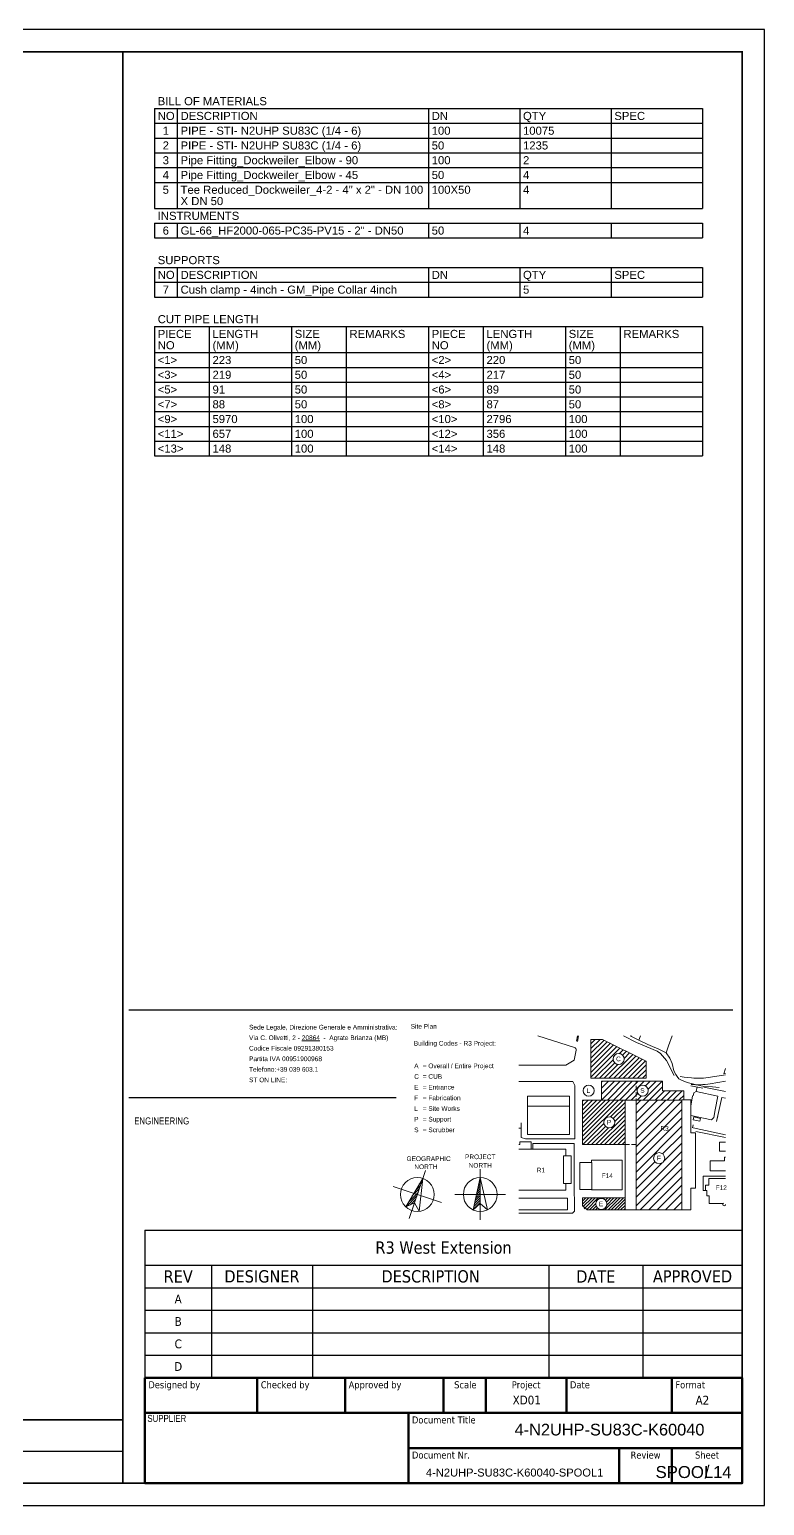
# Model space of a CAD drawing. Header units: metres. Extents: x 6 to 600, y 9 to 429.
# Drawn here: x 391 to 600.2, y 9.1 to 429.1 of the extents above; entities that cross this region are included whole.
import ezdxf
from ezdxf.enums import TextEntityAlignment as Align

# ---------------------------------------------------------------- set-up
doc = ezdxf.new("R2010")
doc.units = ezdxf.units.M
doc.header["$MEASUREMENT"] = 0
for name, color, linetype, lineweight in [('BDRTEXT', 2, 'Continuous', 20), ('BOMTEXT', 2, 'Continuous', 20), ('G-____-TTLB-OTLN', 7, 'Continuous', 13), ('G-____-TTLB-WIDE', 7, 'Continuous', 30), ('Symbol (ISO)', 7, 'Continuous', 25), ('Title (ISO)', 7, 'Continuous', 50)]:
    doc.layers.add(name, color=color, linetype=linetype, lineweight=lineweight)
doc.styles.add('Arial', font='')
doc.styles.add('Arial_1', font='', dxfattribs={"width": 0.8, "height": 2})
doc.styles.add('Note Text (ISO)', font='', dxfattribs={"height": 2.5})
doc.styles.add('Text Style41', font='')
doc.styles.get('Arial').set_extended_font_data('Arial')
doc.styles.get('Arial_1').set_extended_font_data('Arial')
doc.styles.get('Note Text (ISO)').set_extended_font_data('Tahoma')
doc.styles.get('Text Style41').set_extended_font_data('Tahoma')

msp = doc.modelspace()

# ---------------------------------------------------------------- linework, layer by layer
at = {"lineweight": -3}
for p, q in [((426.58, 406.58), (582.54, 406.58)), ((426.58, 406.58), (426.58, 378.16)), ((433.08, 406.58), (433.08, 378.16)), ((504.56, 406.58), (504.56, 378.16)), ((530.55, 406.58), (530.55, 378.16)), ((556.54, 406.58), (556.54, 378.16)), ((582.54, 406.58), (582.54, 378.16)), ((426.58, 402.38), (582.54, 402.38)), ((426.58, 398.18), (582.54, 398.18)), ((426.58, 393.98), (582.54, 393.98)), ((426.58, 389.78), (582.54, 389.78)), ((426.58, 385.58), (582.54, 385.58)), ((426.58, 378.16), (582.54, 378.16)), ((426.58, 373.96), (582.54, 373.96)), ((426.58, 373.96), (426.58, 369.76)), ((433.08, 373.96), (433.08, 369.76)), ((504.56, 373.96), (504.56, 369.76)), ((530.55, 373.96), (530.55, 369.76)), ((556.54, 373.96), (556.54, 369.76)), ((582.54, 373.96), (582.54, 369.76)), ((426.58, 369.76), (582.54, 369.76)), ((426.58, 361.35), (582.54, 361.35)), ((426.58, 361.35), (426.58, 352.95)), ((433.08, 361.35), (433.08, 352.95)), ((504.56, 361.35), (504.56, 352.95)), ((530.55, 361.35), (530.55, 352.95)), ((556.54, 361.35), (556.54, 352.95)), ((582.54, 361.35), (582.54, 352.95)), ((426.58, 357.15), (582.54, 357.15)), ((426.58, 352.95), (582.54, 352.95)), ((426.58, 344.55), (582.54, 344.55)), ((426.58, 344.55), (426.58, 307.72)), ((442.17, 344.55), (442.17, 307.72)), ((465.57, 344.55), (465.57, 307.72)), ((481.16, 344.55), (481.16, 307.72)), ((504.56, 344.55), (504.56, 307.72)), ((520.15, 344.55), (520.15, 307.72)), ((543.55, 344.55), (543.55, 307.72)), ((559.14, 344.55), (559.14, 307.72)), ((582.54, 344.55), (582.54, 307.72)), ((582.54, 344.55), (582.54, 307.72)), ((426.58, 337.13), (582.54, 337.13)), ((426.58, 332.93), (582.54, 332.93)), ((426.58, 328.73), (582.54, 328.73)), ((426.58, 324.53), (582.54, 324.53)), ((426.58, 320.33), (582.54, 320.33)), ((426.58, 316.13), (582.54, 316.13)), ((426.58, 311.93), (582.54, 311.93)), ((426.58, 307.72), (582.54, 307.72))]:
    msp.add_line(p, q, dxfattribs=at)
for p, q in [((417.57, 33.42), (317.57, 33.42)), ((417.57, 24.42), (12.57, 24.42))]:
    msp.add_line(p, q)
msp.add_lwpolyline([(6.22, 9.07), (600.22, 9.07), (600.22, 429.07), (6.22, 429.07)], close=True)
msp.add_lwpolyline([(12.57, 15.42, 0.508, 0.508, 0), (593.87, 15.42, 0.508, 0.508, 0), (593.87, 422.72, 0.508, 0.508, 0), (12.57, 422.72, 0.508, 0.508, 0)], format="xyseb", close=True)
at = {"linetype": 'ByBlock', "lineweight": -2}
for points in [[(417.57, 422.72, 0.5, 0.5, 0), (417.57, 15.42, 0.5, 0.5, 0)], [(417.57, 33.42, 0.5, 0.5, 0), (12.57, 33.42, 0.5, 0.5, 0)]]:
    msp.add_lwpolyline(points, format="xyseb", dxfattribs=at)
at = {"layer": 'G-____-TTLB-OTLN', "lineweight": 9, "flags": 128}
for points in [[(535.72, 142.7), (546.15, 139.37)], [(546.59, 138.65), (546.08, 135.75)], [(547, 142.7), (546.74, 141.19)], [(547.02, 141.13), (547.29, 142.7)], [(566.54, 130.64), (550.82, 130.64), (550.82, 141.7), (554.14, 141.7), (566.54, 135.5), (566.54, 130.64)], [(550.82, 140.46), (552.06, 141.7)], [(550.82, 139.1), (553.42, 141.7)], [(566.54, 130.64), (566.54, 135.5), (554.14, 141.7), (550.82, 141.7), (550.82, 130.64), (566.54, 130.64)], [(550.82, 137.74), (554.56, 141.48)], [(550.82, 136.38), (555.47, 141.03)], [(550.82, 135.02), (556.37, 140.58)], [(550.82, 133.66), (557.28, 140.12)], [(550.82, 132.31), (558.19, 139.67)], [(550.82, 130.95), (559.09, 139.22)], [(558.86, 137.63), (560, 138.77)], [(560.06, 142.7), (563.75, 140.86)], [(562.35, 142.52), (562, 142.7)], [(562.42, 142.7), (562.35, 142.52)], [(564.49, 141.44), (562.35, 142.52)], [(563.75, 140.86), (569.65, 138.31)], [(564.96, 142.7), (564.49, 141.44)], [(567, 140.21), (564.49, 141.44)], [(567.73, 139.92), (567, 140.21)], [(570.15, 138.91), (567.73, 139.92)], [(570.15, 138.91), (572.24, 137.92)], [(572.94, 139.89), (572.24, 137.92)], [(573.98, 142.7), (572.94, 139.89)], [(543.68, 134.35), (546.08, 135.75)], [(551.88, 130.64), (557.21, 135.98)], [(553.23, 130.64), (557.65, 135.06)], [(554.59, 130.64), (558.57, 134.62)], [(555.95, 130.64), (562.72, 137.41)], [(557.31, 130.64), (563.62, 136.96)], [(558.67, 130.64), (564.53, 136.5)], [(559.8, 137.21), (560.91, 138.31)], [(560.03, 130.64), (565.44, 136.05)], [(560.26, 136.31), (561.81, 137.86)], [(561.39, 130.64), (566.34, 135.6)], [(562.75, 130.64), (566.54, 134.44)], [(569.65, 138.31), (570.64, 137.73)], [(570.64, 137.73), (572.29, 135.7)], [(572.24, 137.92), (573.25, 136.39)], [(572.29, 135.7), (574.56, 131.38)], [(573.25, 136.39), (573.95, 134.87)], [(573.95, 134.87), (574.42, 132.78)], [(543.68, 134.35), (530.26, 134.35)], [(564.11, 130.64), (566.54, 133.08)], [(565.46, 130.64), (566.54, 131.72)], [(574.42, 132.78), (574.98, 131.7)], [(574.98, 131.7), (575.4, 131.13)], [(575.4, 131.13), (575.85, 130.48)], [(575.85, 130.48), (576.56, 130.12)], [(576.25, 131.1), (577.33, 130.93)], [(577.33, 130.93), (579.42, 130.74)], [(584.88, 130.93), (589.13, 131.62)], [(589.13, 133.38), (588.62, 131.92)], [(588.62, 131.92), (589.13, 132)], [(530.26, 129.68), (545.66, 129.68)], [(545.66, 129.68), (546.29, 128.62)], [(546.29, 113.37), (546.29, 128.62)], [(577.23, 127.08), (571.2, 127.08), (571.2, 129.8), (553.87, 129.8), (553.87, 124.42), (548.47, 124.42), (548.47, 111.76), (560.57, 111.76), (560.57, 96.61), (548.47, 96.61), (548.47, 94.46), (549.75, 93.17), (579.3, 93.17), (579.3, 99.4), (580.58, 99.4), (580.58, 115.15), (579.3, 115.15), (579.3, 124.46), (577.23, 124.46), (577.23, 127.08)], [(553.83, 124.44), (559.19, 129.8)], [(553.87, 129.8), (553.86, 128.45), (553.85, 127.11), (553.84, 125.77), (553.83, 124.42)], [(553.85, 126.15), (557.49, 129.8)], [(553.86, 127.86), (555.79, 129.8)], [(553.87, 129.57), (554.1, 129.8)], [(571.2, 129.8), (566.87, 129.8), (562.54, 129.8), (558.21, 129.8), (553.87, 129.8)], [(555.52, 124.43), (560.89, 129.8)], [(557.22, 124.43), (562.58, 129.8)], [(558.92, 124.43), (564.28, 129.8)], [(560.62, 124.44), (565.98, 129.8)], [(562.32, 124.44), (564.21, 126.33)], [(563.67, 129.8), (563.67, 129.1)], [(563.67, 128.49), (563.67, 127.28)], [(563.67, 126.67), (563.67, 125.45)], [(565.72, 124.44), (571.07, 129.8)], [(566.36, 128.48), (567.68, 129.8)], [(567.08, 127.51), (569.37, 129.8)], [(567.42, 124.45), (571.2, 128.23)], [(569.12, 124.45), (571.75, 127.08)], [(570.82, 124.45), (573.45, 127.08)], [(571.2, 127.08), (571.2, 127.76), (571.2, 128.44), (571.2, 129.12), (571.2, 129.8)], [(577.23, 127.08), (575.73, 127.08), (574.22, 127.08), (572.71, 127.08), (571.2, 127.08)], [(572.52, 124.45), (575.15, 127.08)], [(574.22, 124.46), (576.84, 127.08)], [(576.56, 130.12), (577.78, 129.58)], [(577.23, 124.46), (577.23, 125.12), (577.23, 125.77), (577.23, 126.43), (577.23, 127.08)], [(577.78, 129.58), (578.62, 129.34)], [(578.62, 129.34), (580.51, 128.86)], [(579.27, 128.53), (582.67, 127.85)], [(579.91, 125.67), (580.07, 126.49)], [(580.07, 126.49), (580.8, 126.83)], [(580.51, 128.86), (582.64, 128.4)], [(581.07, 128.17), (580.78, 126.84)], [(580.78, 126.84), (586.95, 125.52)], [(582.64, 128.4), (585.38, 128.22)], [(589.13, 126.87), (582.98, 128.15)], [(589.13, 129.84), (584.72, 129.09)], [(585.38, 128.22), (587.29, 128.01)], [(544.72, 125.53), (532.77, 125.53)], [(532.77, 114.61), (532.77, 125.53)], [(532.77, 122.74), (544.72, 122.74)], [(544.72, 125.53), (544.72, 114.61)], [(548.47, 124.42), (548.47, 111.76)], [(548.47, 124.08), (548.81, 124.42)], [(548.47, 122.84), (550.05, 124.42)], [(548.47, 121.6), (551.29, 124.42)], [(548.47, 120.36), (552.53, 124.42)], [(548.47, 119.12), (553.77, 124.42)], [(548.47, 117.88), (555.01, 124.42)], [(548.47, 116.64), (556.25, 124.42)], [(548.47, 115.4), (557.48, 124.42)], [(548.47, 114.16), (558.72, 124.42)], [(548.47, 112.93), (559.96, 124.42)], [(548.47, 111.76), (548.47, 114.92), (548.47, 118.09), (548.47, 121.25), (548.47, 124.42)], [(548.47, 124.42), (551.49, 124.42), (554.52, 124.42), (557.55, 124.42), (560.57, 124.42)], [(553.83, 124.42), (559.68, 124.43), (565.53, 124.44), (571.38, 124.45), (577.23, 124.46)], [(553.88, 124.42), (554.98, 124.42)], [(555.58, 124.42), (556.8, 124.42)], [(556.41, 119.63), (560.57, 123.79)], [(557.2, 119.18), (560.57, 122.55)], [(557.41, 124.42), (558.62, 124.42)], [(559.23, 124.42), (560.44, 124.42)], [(560.57, 122.95), (560.57, 124.42)], [(560.57, 124.42), (560.57, 121.26), (560.57, 118.09), (560.57, 114.92), (560.57, 111.76)], [(560.57, 121.13), (560.57, 122.34)], [(561.05, 124.42), (562.26, 124.42)], [(562.87, 124.42), (564.09, 124.42)], [(563.67, 124.85), (563.67, 123.64)], [(563.67, 123.03), (563.67, 121.81)], [(563.69, 115.93), (572.19, 124.43)], [(563.69, 113.54), (574.58, 124.43)], [(563.69, 124.42), (566.95, 124.42), (570.21, 124.42), (573.46, 124.43), (576.72, 124.43)], [(563.69, 123.11), (565, 124.42)], [(563.69, 120.72), (567.4, 124.42)], [(563.69, 118.33), (569.79, 124.42)], [(563.69, 93.17), (563.69, 100.98), (563.69, 108.8), (563.69, 116.61), (563.69, 124.42)], [(563.69, 111.14), (576.72, 124.17)], [(564.02, 124.44), (565.18, 125.6)], [(564.69, 124.42), (565.9, 124.42)], [(566.51, 124.42), (567.73, 124.42)], [(568.34, 124.42), (569.55, 124.42)], [(570.16, 124.42), (571.37, 124.42)], [(571.98, 124.42), (573.19, 124.42)], [(573.8, 124.42), (575.01, 124.42)], [(575.62, 124.42), (576.72, 124.42)], [(575.92, 124.46), (577.23, 125.77)], [(576.72, 123.7), (576.72, 124.46)], [(576.72, 124.46), (577.23, 124.46)], [(576.72, 124.43), (576.72, 116.61), (576.72, 108.8), (576.72, 100.99), (576.72, 93.17)], [(576.72, 121.88), (576.72, 123.09)], [(579.77, 125.67), (579.3, 122.67)], [(586.16, 121.7), (586.95, 125.52)], [(588.09, 125.21), (586.61, 118.3)], [(588.09, 125.21), (589.13, 124.99)], [(530.96, 117.94), (530.96, 113.79)], [(548.54, 111.76), (554.52, 117.74)], [(552.25, 111.76), (560.57, 120.08)], [(553.49, 111.76), (560.57, 118.84)], [(557.61, 118.36), (560.57, 121.32)], [(560.57, 119.3), (560.57, 120.52)], [(560.57, 117.48), (560.57, 118.7)], [(563.67, 121.21), (563.67, 119.99)], [(563.67, 119.38), (563.67, 118.17)], [(563.69, 108.75), (576.72, 121.77)], [(563.69, 106.36), (576.72, 119.38)], [(576.72, 120.06), (576.72, 121.27)], [(576.72, 118.23), (576.72, 119.45)], [(576.72, 116.41), (576.72, 117.63)], [(579.3, 120.07), (585.17, 118.85)], [(580.11, 119.62), (579.94, 118.81)], [(579.94, 118.81), (581.83, 118.41)], [(582, 119.22), (580.11, 119.62)], [(581.83, 118.41), (582, 119.22)], [(585.81, 119.51), (585.17, 118.85)], [(586.16, 121.7), (585.81, 119.51)], [(586.97, 119.97), (586.61, 118.3)], [(530.26, 116.44), (530.96, 116.44)], [(532.25, 113.37), (530.96, 113.79)], [(544.72, 114.61), (532.77, 114.61)], [(549.78, 111.76), (554.98, 116.96)], [(551.01, 111.76), (555.8, 116.54)], [(554.73, 111.76), (560.57, 117.6)], [(555.97, 111.76), (560.57, 116.36)], [(557.21, 111.76), (560.57, 115.12)], [(558.45, 111.76), (560.57, 113.88)], [(560.57, 115.66), (560.57, 116.87)], [(560.57, 113.84), (560.57, 115.06)], [(563.67, 117.56), (563.67, 116.34)], [(563.67, 115.74), (563.67, 114.52)], [(563.67, 113.91), (563.67, 112.7)], [(563.69, 103.96), (576.72, 116.98)], [(571.24, 109.11), (576.72, 114.59)], [(576.72, 114.59), (576.72, 115.8)], [(576.72, 112.77), (576.72, 113.98)], [(579.78, 116.56), (579.95, 117.37)], [(589.13, 114.59), (579.93, 116.53)], [(580.68, 115.53), (589.13, 113.76)], [(530.58, 111.76), (530.26, 111.76)], [(530.26, 110.47), (543.68, 110.47)], [(533.86, 112.53), (530.58, 112.53)], [(530.58, 112.53), (530.58, 111.76)], [(532.25, 113.37), (546.29, 113.37)], [(533.86, 110.47), (533.86, 112.53)], [(546.02, 112.07), (534.29, 112.07)], [(534.29, 112.07), (534.29, 110.47)], [(543.68, 110.47), (543.68, 108.61)], [(546.02, 112.07), (546.02, 98.71)], [(560.57, 111.76), (557.55, 111.76), (554.52, 111.76), (551.49, 111.76), (548.47, 111.76)], [(559.69, 111.76), (560.57, 112.64)], [(560.57, 111.76), (560.57, 113.23)], [(560.57, 111.76), (561.82, 111.76)], [(562.42, 111.76), (563.67, 111.76)], [(563.67, 112.09), (563.67, 110.88)], [(563.67, 110.27), (563.67, 109.06)], [(563.69, 96.78), (576.72, 109.8)], [(571.55, 107.03), (576.72, 112.2)], [(576.72, 110.95), (576.72, 112.16)], [(576.72, 109.12), (576.72, 110.34)], [(587.39, 109.92), (587.39, 112.42)], [(587.39, 112.42), (589.13, 112.42)], [(589.13, 109.92), (587.39, 109.92)], [(542.99, 108.61), (545.23, 108.61)], [(542.99, 100.7), (542.99, 108.61)], [(545.23, 108.61), (545.23, 100.7)], [(547.69, 106.69), (551.13, 106.69)], [(547.69, 98.97), (547.69, 106.69)], [(551, 107.35), (559.73, 107.35)], [(551, 106.69), (551, 107.35)], [(551.13, 106.69), (551.13, 98.97)], [(559.73, 107.35), (559.73, 98.86)], [(563.67, 108.45), (563.67, 107.24)], [(563.67, 106.63), (563.67, 105.41)], [(563.69, 94.38), (576.72, 107.41)], [(563.69, 101.57), (569.02, 106.89)], [(563.69, 99.17), (571.11, 106.59)], [(564.88, 93.17), (576.72, 105.01)], [(576.72, 107.3), (576.72, 108.52)], [(576.72, 105.48), (576.72, 106.69)], [(584.81, 104.34), (584.81, 107.13)], [(584.81, 107.13), (588.89, 107.13)], [(588.89, 108.2), (589.13, 108.2)], [(588.89, 107.13), (588.89, 108.2)], [(498.1, 94.08), (502.96, 102.13)], [(502.96, 102.13), (498.1, 94.08), (500.6, 95.16), (502.96, 102.13)], [(503.73, 104.41), (499.1, 90.74)], [(502.96, 102.13), (501.93, 92.79)], [(501.98, 100.51), (502.63, 101.16)], [(501.98, 100.51), (502.63, 101.16)], [(517.3, 93.21), (519.32, 102.38)], [(519.32, 102.38), (517.3, 93.21), (519.32, 95.02), (519.32, 102.38)], [(519, 100.92), (519.32, 101.24)], [(519, 100.92), (519.32, 101.24)], [(519.19, 101.78), (519.32, 101.91)], [(519.19, 101.78), (519.32, 101.91)], [(519.32, 104.79), (519.32, 90.36)], [(519.32, 102.38), (521.34, 93.21)], [(563.67, 104.81), (563.67, 103.59)], [(563.67, 102.98), (563.67, 101.77)], [(563.67, 101.16), (563.67, 99.94)], [(567.27, 93.17), (576.72, 102.62)], [(576.72, 103.66), (576.72, 104.87)], [(576.72, 101.83), (576.72, 103.05)], [(576.72, 100.01), (576.72, 101.23)], [(582.73, 102.75), (582.73, 98.66)], [(582.73, 102.75), (589.13, 102.74)], [(584.41, 102.09), (589.13, 102.09)], [(584.41, 100.19), (584.41, 102.09)], [(589.13, 104.34), (584.81, 104.34)], [(494.58, 99.88), (508.25, 95.26)], [(498.29, 94.16), (501.27, 97.15)], [(498.29, 94.16), (501.27, 97.15)], [(498.95, 95.49), (501.61, 98.15)], [(498.95, 95.49), (501.61, 98.15)], [(499.96, 97.17), (501.95, 99.15)], [(499.96, 97.17), (501.95, 99.15)], [(500.97, 98.84), (502.29, 100.16)], [(500.97, 98.84), (502.29, 100.16)], [(512.11, 97.57), (526.54, 97.57)], [(517.88, 95.81), (519.32, 97.26)], [(517.88, 95.81), (519.32, 97.26)], [(518.06, 96.66), (519.32, 97.92)], [(518.06, 96.66), (519.32, 97.92)], [(518.25, 97.52), (519.32, 98.59)], [(518.25, 97.52), (519.32, 98.59)], [(518.44, 98.37), (519.32, 99.25)], [(518.44, 98.37), (519.32, 99.25)], [(518.63, 99.22), (519.32, 99.92)], [(518.63, 99.22), (519.32, 99.92)], [(518.81, 100.07), (519.32, 100.58)], [(518.81, 100.07), (519.32, 100.58)], [(543.68, 98.83), (530.26, 98.83)], [(545.23, 100.7), (542.99, 100.7)], [(543.68, 100.7), (543.68, 98.83)], [(546.12, 95.33), (546.02, 98.71)], [(551.13, 98.97), (547.69, 98.97)], [(548.47, 96.59), (548.48, 96.61)], [(548.47, 95.7), (549.37, 96.61)], [(548.47, 94.81), (550.26, 96.61)], [(548.47, 96.61), (551.49, 96.61), (554.52, 96.61), (557.55, 96.61), (560.57, 96.61)], [(548.47, 94.46), (548.47, 95), (548.47, 95.53), (548.47, 96.07), (548.47, 96.61)], [(548.55, 94.01), (551.15, 96.61)], [(548.92, 93.49), (552.04, 96.61)], [(549.52, 93.2), (552.93, 96.61)], [(551, 98.86), (551, 98.97)], [(559.73, 98.86), (551, 98.86)], [(553.66, 96.45), (553.82, 96.61)], [(554.42, 96.32), (554.71, 96.61)], [(554.83, 93.17), (558.27, 96.61)], [(554.94, 95.95), (555.6, 96.61)], [(555.26, 95.38), (556.49, 96.61)], [(555.32, 94.55), (557.38, 96.61)], [(555.72, 93.17), (559.16, 96.61)], [(556.61, 93.17), (560.05, 96.61)], [(560.57, 95.19), (560.57, 96.61)], [(560.57, 96.61), (560.57, 95.75), (560.57, 94.89), (560.57, 94.03), (560.57, 93.17)], [(563.67, 99.34), (563.67, 98.12)], [(563.67, 97.52), (563.67, 96.3)], [(569.66, 93.17), (576.72, 100.22)], [(572.06, 93.17), (576.72, 97.83)], [(576.72, 98.19), (576.72, 99.41)], [(576.72, 96.37), (576.72, 97.58)], [(583.8, 98.66), (582.73, 98.66)], [(584.41, 100.19), (583.39, 100.19)], [(583.39, 100.19), (583.39, 98.66)], [(583.8, 98.66), (583.8, 97.16)], [(583.8, 97.16), (584.48, 97.16)], [(584.48, 95.03), (584.48, 97.16)], [(500.6, 95.16), (498.1, 94.08)], [(499.45, 94.66), (500.93, 96.14)], [(499.45, 94.66), (500.93, 96.14)], [(501.93, 92.79), (500.6, 95.16)], [(519.32, 95.02), (517.3, 93.21)], [(517.31, 93.25), (519.32, 95.26)], [(517.31, 93.25), (519.32, 95.26)], [(517.5, 94.11), (519.32, 95.93)], [(517.5, 94.11), (519.32, 95.93)], [(517.69, 94.96), (519.32, 96.59)], [(517.69, 94.96), (519.32, 96.59)], [(521.34, 93.21), (519.32, 95.02)], [(544.15, 96.53), (530.26, 96.53)], [(530.26, 93.19), (544.15, 93.19)], [(544.15, 96.53), (544.15, 93.19)], [(545.6, 92.29), (546.12, 92.81)], [(546.12, 92.81), (546.12, 95.33)], [(560.57, 93.17), (557.87, 93.17), (555.16, 93.17), (552.46, 93.17), (549.75, 93.17)], [(550.38, 93.17), (552.21, 95)], [(551.27, 93.17), (552.34, 94.24)], [(552.16, 93.17), (552.72, 93.73)], [(553.05, 93.17), (553.28, 93.4)], [(553.94, 93.17), (554.12, 93.35)], [(557.5, 93.17), (560.57, 96.24)], [(558.39, 93.17), (560.57, 95.35)], [(559.28, 93.17), (560.57, 94.46)], [(560.17, 93.17), (560.57, 93.57)], [(560.57, 93.17), (560.57, 94.59)], [(563.67, 95.7), (563.67, 94.48)], [(563.67, 93.87), (563.67, 93.17)], [(576.72, 93.17), (573.46, 93.17), (570.21, 93.17), (566.95, 93.17), (563.69, 93.17)], [(574.45, 93.17), (576.72, 95.44)], [(576.72, 94.55), (576.72, 95.76)], [(576.72, 93.17), (576.72, 93.94)], [(584.48, 95.03), (588.49, 95.03)], [(530.26, 92.29), (545.6, 92.29)]]:
    msp.add_lwpolyline(points, dxfattribs=at)
at = {"layer": 'G-____-TTLB-OTLN', "lineweight": 9}
for centre, radius in [((558.74, 136.12), 1.58), ((550.17, 127.13), 1.58), ((565.55, 127.13), 1.58), ((556.06, 118.09), 1.58), ((570.24, 107.89), 1.58), ((501.42, 97.57), 4.81), ((519.32, 97.57), 4.81), ((553.78, 94.89), 1.58)]:
    msp.add_circle(centre, radius, dxfattribs=at)
for centre, radius, start, end in [((545.95, 138.76), 0.645, 350.113, 72.296), ((581.41, 152.11), 21.46, 264.6891, 279.3021), ((581.14, 150.25), 21.46, 265.2039, 279.6159), ((588.71, 94.72), 0.384, 113.8801, 357.7631), ((589.94, 94.65), 0.83, 174.5029, 189.6439)]:
    msp.add_arc(centre, radius, start, end, dxfattribs=at)
at = {"layer": 'G-____-TTLB-WIDE'}
for p, q in [((419.34, 150.15), (591.19, 150.15)), ((419.34, 125.15), (495.43, 125.15))]:
    msp.add_line(p, q, dxfattribs=at)
at = {"layer": 'Symbol (ISO)'}
for p, q in [((423.87, 87.44), (593.87, 87.44)), ((423.87, 87.44), (423.87, 77.44)), ((593.87, 87.44), (593.87, 77.44)), ((423.87, 77.44), (593.87, 77.44)), ((423.87, 77.44), (423.87, 71.03)), ((442.82, 77.44), (442.82, 71.03)), ((471.56, 77.44), (471.56, 71.03)), ((538.83, 77.44), (538.83, 71.03)), ((565.6, 77.44), (565.6, 71.03)), ((593.87, 77.44), (593.87, 71.03)), ((423.87, 71.03), (423.87, 64.63)), ((423.87, 71.03), (593.87, 71.03)), ((442.82, 71.03), (442.82, 64.63)), ((471.56, 71.03), (471.56, 64.63)), ((538.83, 71.03), (538.83, 64.63)), ((565.6, 71.03), (565.6, 64.63)), ((593.87, 71.03), (593.87, 64.63)), ((423.87, 64.63), (593.87, 64.63)), ((423.87, 64.63), (423.87, 58.23)), ((442.82, 64.63), (442.82, 58.23)), ((471.56, 64.63), (471.56, 58.23)), ((538.83, 64.63), (538.83, 58.23)), ((565.6, 64.63), (565.6, 58.23)), ((593.87, 64.63), (593.87, 58.23)), ((423.87, 58.23), (593.87, 58.23)), ((423.87, 58.23), (423.87, 51.82)), ((442.82, 58.23), (442.82, 51.82)), ((471.56, 58.23), (471.56, 51.82)), ((538.83, 58.23), (538.83, 51.82)), ((565.6, 58.23), (565.6, 51.82)), ((593.87, 58.23), (593.87, 51.82)), ((423.87, 51.82), (593.87, 51.82)), ((423.87, 51.82), (423.87, 45.42)), ((442.82, 51.82), (442.82, 45.42)), ((471.56, 51.82), (471.56, 45.42)), ((538.83, 51.82), (538.83, 45.42)), ((565.6, 51.82), (565.6, 45.42)), ((593.87, 51.82), (593.87, 45.42)), ((423.87, 45.42), (593.87, 45.42))]:
    msp.add_line(p, q, dxfattribs=at)
at = {"layer": 'Title (ISO)'}
for p, q in [((593.87, 45.42), (423.87, 45.42)), ((423.87, 45.42), (423.87, 15.42)), ((455.87, 35.42), (455.87, 45.42)), ((480.87, 35.42), (480.87, 45.42)), ((508.87, 35.42), (508.87, 45.42)), ((520.87, 35.42), (520.87, 45.42)), ((543.87, 35.42), (543.87, 45.42)), ((573.87, 35.42), (573.87, 45.42)), ((593.87, 15.42), (593.87, 45.42)), ((423.87, 35.42), (593.87, 35.42)), ((498.87, 35.42), (498.87, 15.42)), ((593.87, 25.42), (498.87, 25.42)), ((558.87, 15.42), (558.87, 25.42)), ((573.87, 15.42), (573.87, 25.42)), ((423.87, 15.42), (593.87, 15.42))]:
    msp.add_line(p, q, dxfattribs=at)

# ---------------------------------------------------------------- texts
at = {"layer": 'BDRTEXT', "style": 'Arial'}
for s, height, p in [('4-N2UHP-SU83C-K60040', 3.3303, (556.11, 30.66)), ('4-N2UHP-SU83C-K60040-SPOOL1', 2.2663, (529.11, 18.44)), ('SPOOL1', 3.41, (578.75, 18.59)), ('4', 3.41, (589.5, 18.54))]:
    msp.add_text(s, height=height, dxfattribs=at).set_placement(p, align=Align.MIDDLE_CENTER)
at = {"layer": 'BOMTEXT', "style": 'Arial'}
for s, p in [('BILL OF MATERIALS', (427.53, 407.53)), ('NO', (427.53, 403.33)), ('DESCRIPTION', (434.03, 403.33)), ('DN', (505.51, 403.33)), ('QTY', (531.5, 403.33)), ('SPEC', (557.49, 403.33)), ('PIPE - STI- N2UHP SU83C (1/4 - 6)', (434.03, 399.13)), ('100', (505.51, 399.13)), ('10075', (531.5, 399.13)), ('PIPE - STI- N2UHP SU83C (1/4 - 6)', (434.03, 394.93)), ('50', (505.51, 394.93)), ('1235', (531.5, 394.93)), ('Pipe Fitting_Dockweiler_Elbow - 90', (434.03, 390.73)), ('100', (505.51, 390.73)), ('2', (531.5, 390.73)), ('Pipe Fitting_Dockweiler_Elbow - 45', (434.03, 386.53)), ('50', (505.51, 386.53)), ('4', (531.5, 386.53)), ('Tee Reduced_Dockweiler_4-2 - 4" x 2" - DN 100 ', (434.03, 382.33)), ('100X50', (505.51, 382.33)), ('4', (531.5, 382.33)), ('X DN 50', (434.03, 379.11)), ('INSTRUMENTS', (427.53, 374.91)), ('GL-66_HF2000-065-PC35-PV15 - 2" - DN50', (434.03, 370.71)), ('50', (505.51, 370.71)), ('4', (531.5, 370.71)), ('SUPPORTS', (427.53, 362.3)), ('NO', (427.53, 358.1)), ('DESCRIPTION', (434.03, 358.1)), ('DN', (505.51, 358.1)), ('QTY', (531.5, 358.1)), ('SPEC', (557.49, 358.1)), ('Cush clamp - 4inch - GM_Pipe Collar 4inch', (434.03, 353.9)), ('5', (531.5, 353.9)), ('CUT PIPE LENGTH', (427.53, 345.5)), ('PIECE', (427.53, 341.3)), ('NO', (427.53, 338.08)), ('(MM)', (443.12, 338.08)), ('LENGTH', (443.12, 341.3)), ('SIZE', (466.52, 341.3)), ('(MM)', (466.52, 338.08)), ('REMARKS', (482.11, 341.3)), ('PIECE', (505.51, 341.3)), ('NO', (505.51, 338.08)), ('(MM)', (521.1, 338.08)), ('LENGTH', (521.1, 341.3)), ('SIZE', (544.5, 341.3)), ('(MM)', (544.5, 338.08)), ('REMARKS', (560.09, 341.3)), ('<1>', (427.53, 333.88)), ('223', (443.12, 333.88)), ('50', (466.52, 333.88)), ('<2>', (505.51, 333.88)), ('220', (521.1, 333.88)), ('50', (544.5, 333.88)), ('<3>', (427.53, 329.68)), ('219', (443.12, 329.68)), ('50', (466.52, 329.68)), ('<4>', (505.51, 329.68)), ('217', (521.1, 329.68)), ('50', (544.5, 329.68)), ('<5>', (427.53, 325.48)), ('91', (443.12, 325.48)), ('50', (466.52, 325.48)), ('<6>', (505.51, 325.48)), ('89', (521.1, 325.48)), ('50', (544.5, 325.48)), ('<7>', (427.53, 321.28)), ('88', (443.12, 321.28)), ('50', (466.52, 321.28)), ('<8>', (505.51, 321.28)), ('87', (521.1, 321.28)), ('50', (544.5, 321.28)), ('<9>', (427.53, 317.08)), ('5970', (443.12, 317.08)), ('100', (466.52, 317.08)), ('<10>', (505.51, 317.08)), ('2796', (521.1, 317.08)), ('100', (544.5, 317.08)), ('<11>', (427.53, 312.88)), ('657', (443.12, 312.88)), ('100', (466.52, 312.88)), ('<12>', (505.51, 312.88)), ('356', (521.1, 312.88)), ('100', (544.5, 312.88)), ('<13>', (427.53, 308.68)), ('148', (443.12, 308.68)), ('100', (466.52, 308.68)), ('<14>', (505.51, 308.68)), ('148', (521.1, 308.68)), ('100', (544.5, 308.68))]:
    msp.add_text(s, height=2.3, dxfattribs=at).set_placement(p)
for s, p in [('1', (429.83, 399.13)), ('2', (429.83, 394.93)), ('3', (429.83, 390.73)), ('4', (429.83, 386.53)), ('5', (429.83, 382.33)), ('6', (429.83, 370.71)), ('7', (429.83, 353.9))]:
    msp.add_text(s, height=2.3, dxfattribs=at).set_placement(p, align=Align.CENTER)
at = {"layer": 'G-____-TTLB-OTLN', "lineweight": 9, "style": 'Arial'}
for s, p in [('Site Plan', (499.53, 144.74)), ('Building Codes - R3 Project:', (500.41, 139.92)), ('A', (500.52, 133.51)), ('= Overall / Entire Project', (502.95, 133.51)), ('C', (557.99, 135.48)), ('C', (500.52, 130.48)), ('= CUB', (502.95, 130.48)), ('E', (500.52, 127.44)), ('= Entrance', (502.95, 127.44)), ('L', (549.59, 126.49)), ('S', (564.86, 126.49)), ('F', (500.52, 124.4)), ('L', (500.52, 121.36)), ('= Fabrication', (502.95, 124.4)), ('= Site Works', (502.95, 121.36)), ('P', (500.52, 118.33)), ('= Support', (502.95, 118.33)), ('P', (555.37, 117.44)), ('S', (500.52, 115.29)), ('= Scrubber', (502.95, 115.29)), ('R3', (570.59, 115.68)), ('R1', (535.39, 103.85)), ('F', (569.6, 107.25)), ('F14', (553.88, 102.25)), ('F12', (586.32, 98.84)), ('E', (553.08, 94.24))]:
    msp.add_text(s, height=1.33, dxfattribs=at).set_placement(p)
for s, p in [('GEOGRAPHIC', (504.63, 107.09)), ('NORTH', (503.86, 104.79)), ('PROJECT', (519.32, 107.62)), ('NORTH', (519.32, 105.19))]:
    msp.add_text(s, height=1.33, dxfattribs=at).set_placement(p, align=Align.CENTER)
at = {"layer": 'G-____-TTLB-OTLN', "lineweight": 9, "attachment_point": 1}
for s, insert, char_height, width, style in [('Via C. Olivetti, 2 - ', (453.52, 142.84), 1.33, 18.1967, 'Arial'), ('Sede Legale, Direzione Generale e Amministrativa: ', (453.52, 145.84), 1.33, 52.0239, 'Arial'), ('\\L20864', (468.54, 142.84), 1.33, 6.2211, 'Arial'), ('  -  Agrate Brianza (MB) ', (473.67, 142.84), 1.33, 24.1845, 'Arial'), ('Codice Fiscale 09291380153 ', (453.52, 139.84), 1.33, 29.939, 'Arial'), ('Partita IVA 00951900968', (453.52, 136.84), 1.33, 24.9621, 'Arial'), ('Telefono:+39 039 603.1  ', (453.52, 133.84), 1.33, 25.1177, 'Arial'), ('ST ON LINE:', (453.52, 130.84), 1.33, 13.1421, 'Arial'), ('ENGINEERING', (420.83, 119.5), 2, 6.9266, 'Arial_1'), ('SUPPLIER', (424.58, 34.85), 2, 13.7249, 'Arial_1')]:
    msp.add_mtext(s, dxfattribs=dict(at, insert=insert, char_height=char_height, width=width, style=style))
at = {"layer": 'Symbol (ISO)', "attachment_point": 5, "style": 'Note Text (ISO)'}
for s, insert, char_height in [('R3 West Extension', (508.87, 82.44), 3.5), ('REV', (433.35, 74.24), 3.5), ('DESIGNER', (457.19, 74.24), 3.5), ('DESCRIPTION', (505.19, 74.24), 3.5), ('DATE', (552.21, 74.24), 3.5), ('APPROVED', (579.74, 74.24), 3.5), ('A', (433.35, 67.83), 2.5), ('B', (433.35, 61.43), 2.5), ('C', (433.35, 55.03), 2.5), ('D', (433.35, 48.62), 2.5), ('A2', (582.56, 39.05), 2.5)]:
    msp.add_mtext(s, dxfattribs=dict(at, insert=insert, char_height=char_height))
at = {"layer": 'Symbol (ISO)', "insert": (532.56, 39.05), "char_height": 2.5, "width": 3.0374, "attachment_point": 5, "style": 'Note Text (ISO)'}
msp.add_mtext('XD01', dxfattribs=at)
at = {"layer": 'Title (ISO)', "style": 'Text Style41'}
for s, p in [('Designed by', (424.87, 44.42)), ('Checked by', (456.87, 44.42)), ('Approved by', (481.87, 44.42)), ('Date', (544.87, 44.42)), ('Format', (574.87, 44.42)), ('Document Title', (499.9, 34.42)), ('Document Nr.', (499.9, 24.42))]:
    msp.add_text(s, height=2, dxfattribs=at).set_placement(p, align=Align.TOP_LEFT)
msp.add_text('Scale', height=2, dxfattribs=at).set_placement((518.25, 44.42), align=Align.TOP_RIGHT)
for s, p in [('Project', (532.37, 44.42)), ('Review', (566.37, 24.42)), ('Sheet', (583.87, 24.42))]:
    msp.add_text(s, height=2, dxfattribs=at).set_placement(p, align=Align.TOP_CENTER)
at = {"layer": 'Title (ISO)', "style": 'Note Text (ISO)'}
msp.add_text('  /  ', height=3.5, dxfattribs=at).set_placement((583.87, 18.92), align=Align.MIDDLE_CENTER)

doc.saveas('drawing.dxf')
